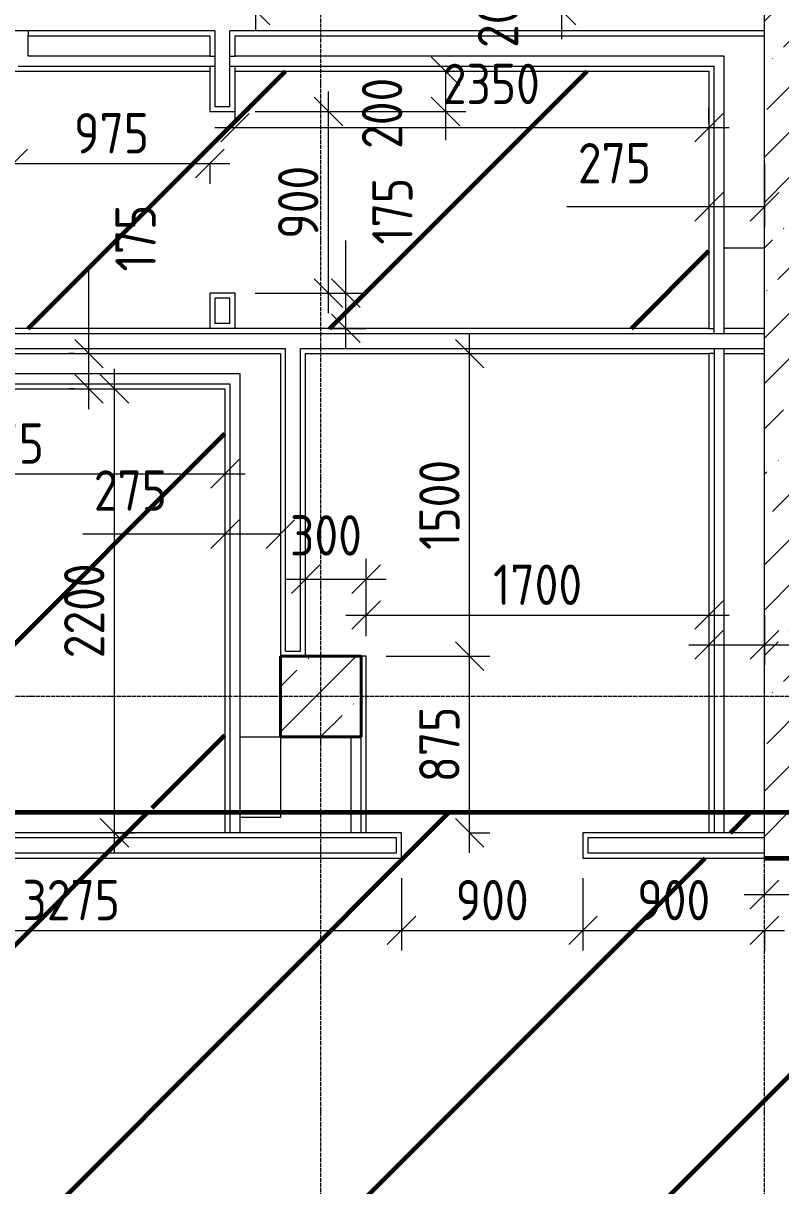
# Model space of a CAD drawing. Header units: millimetres. Extents: x -56773 to 323062, y -262288 to 76460.
# Drawn here: x 38334 to 42090, y -197648 to -191886 of the extents above; entities that cross this region are included whole.
import ezdxf

# ---------------------------------------------------------------- set-up
doc = ezdxf.new("R2010")
doc.units = ezdxf.units.MM
doc.linetypes.add('ADSK_Линия сетки', pattern=[25, 20, -2.5, 0, -2.5])
for name, color, linetype, lineweight in [('1.1)Стяжка керамзит  2 этаж', 5, 'Continuous', 60), ('3.1 Штукатурка внешн стен', 5, 'Continuous', 60), ('Несущие колонны', 7, 'Continuous', 18), ('Оси', 7, 'Continuous', 9), ('Перекрытие', 7, 'Continuous', 18), ('Размеры', 7, 'Continuous', 9), ('Стены внутренние', 7, 'Continuous', 18), ('Стены наружные', 7, 'Continuous', 18), ('Стены штриховка', 7, 'Continuous', 9)]:
    doc.layers.add(name, color=color, linetype=linetype, lineweight=lineweight)
doc.styles.add('GOST Common_3', font='', dxfattribs={"width": 0.9, "height": 200})
doc.styles.get('GOST Common_3').set_extended_font_data('GOST Common')
doc.dimstyles.new('ADSK_Основной_2_0', dxfattribs={"dimscale": 304.8, "dimtxt": 201.142999, "dimasz": 0.463911, "dimexe": 0.328084, "dimexo": 0.328084, "dimgap": 0.164042, "dimtad": 1, "dimdec": 3, "dimrnd": 0.001, "dimdsep": 46, "dimtxsty": 'GOST Common_3', "dimblk1": 'OBLIQUE', "dimblk2": 'OBLIQUE', "dimsah": 1, "dimcen": 0.09, "dimdle": 0.328084, "dimazin": 2, "dimtfac": 1, "dimtdec": 4, "dimtix": 1, "dimtmove": 0, "dimatfit": 3, "dimfxl": 1, "dimtvp": 1, "dimtolj": 1, "dimtzin": 0, "dimlwd": 20, "dimlwe": 20, "dimarcsym": 2})
doc.dimstyles.new('ADSK_Основной_2_0_1', dxfattribs={"dimscale": 304.8, "dimtxt": 201.142999, "dimasz": 0.463911, "dimexe": 0.328084, "dimexo": 0.328084, "dimgap": 0.164042, "dimtad": 1, "dimdec": 3, "dimrnd": 0.001, "dimdsep": 46, "dimtxsty": 'GOST Common_3', "dimblk1": 'OBLIQUE', "dimblk2": 'OBLIQUE', "dimsah": 1, "dimcen": 0.09, "dimdle": 0.328084, "dimazin": 2, "dimtfac": 1, "dimtdec": 4, "dimtix": 1, "dimtmove": 1, "dimatfit": 3, "dimfxl": 1, "dimtvp": 1, "dimtolj": 1, "dimtzin": 0, "dimlwd": 20, "dimlwe": 20, "dimarcsym": 2})
doc.dimstyles.new('ADSK_Основной_2_0_2', dxfattribs={"dimscale": 304.8, "dimtxt": 201.142999, "dimasz": 0.463911, "dimexe": 0.328084, "dimexo": 0.328084, "dimgap": 0.164042, "dimtad": 1, "dimdec": 3, "dimrnd": 0.001, "dimdsep": 46, "dimtxsty": 'GOST Common_3', "dimblk1": 'OBLIQUE', "dimblk2": 'OBLIQUE', "dimsah": 1, "dimcen": 0.09, "dimdle": 0.328084, "dimazin": 2, "dimtfac": 1, "dimtdec": 4, "dimtix": 1, "dimtmove": 0, "dimatfit": 3, "dimfxl": 1, "dimtvp": 1, "dimtolj": 1, "dimtzin": 0, "dimlwd": 20, "dimlwe": 20, "dimarcsym": 2})

# ---------------------------------------------------------------- blocks, each defined once
blk = doc.blocks.new('ADSK_КолоннаЖБ_Прямоугольная - 400x400 мм-1807143-Кладочный план 4-го этажа')
at = {"layer": 'Несущие колонны', "lineweight": 40}
for p, q in [((-200, 200), (200, 200)), ((-200, -200), (-200, 200)), ((200, 200), (200, -200)), ((200, -200), (-200, -200))]:
    blk.add_line(p, q, dxfattribs=at)
blk = doc.blocks.new('_Oblique')
at = {"color": 0, "linetype": 'ByBlock', "lineweight": -2}
blk.add_line((-0.5, -0.5), (0.5, 0.5), dxfattribs=at)
blk = doc.blocks.new('*D6023')
at = {"layer": 'Defpoints', "color": 0, "transparency": 16777216}
for p in [(36934.4, -196023.5), (40209.4, -196023.5), (40209.4, -196382.2)]:
    blk.add_point(p, dxfattribs=at)
at = {"layer": 'Размеры', "color": 0, "lineweight": 20, "transparency": 16777216}
for p, q in [((36934.4, -196123.5), (36934.4, -196482.2)), ((40209.4, -196123.5), (40209.4, -196482.2)), ((36834.4, -196382.2), (40309.4, -196382.2))]:
    blk.add_line(p, q, dxfattribs=at)
at = {"layer": 'Размеры', "color": 0, "lineweight": 20, "transparency": 16777216, "xscale": 141.4, "yscale": 141.4, "zscale": 141.4, "rotation": 180}
blk.add_blockref('_Oblique', (36934.4, -196382.2), dxfattribs=at)
at = {"layer": 'Размеры', "color": 0, "lineweight": 20, "transparency": 16777216, "xscale": 141.4, "yscale": 141.4, "zscale": 141.4}
blk.add_blockref('_Oblique', (40209.4, -196382.2), dxfattribs=at)
at = {"layer": 'Размеры', "color": 0, "lineweight": 9, "transparency": 16777216, "insert": (38571.9, -196232.2), "char_height": 200, "width": 605.475, "attachment_point": 5, "style": 'GOST Common_3'}
blk.add_mtext('\\A1;3275', dxfattribs=at)
blk = doc.blocks.new('*D6024')
at = {"layer": 'Defpoints', "color": 0, "transparency": 16777216}
for p in [(40209.4, -196023.5), (41109.4, -196023.5), (41109.4, -196382.2)]:
    blk.add_point(p, dxfattribs=at)
at = {"layer": 'Размеры', "color": 0, "lineweight": 20, "transparency": 16777216}
for p, q in [((40209.4, -196123.5), (40209.4, -196482.2)), ((41109.4, -196123.5), (41109.4, -196482.2)), ((40109.4, -196382.2), (41209.4, -196382.2))]:
    blk.add_line(p, q, dxfattribs=at)
at = {"layer": 'Размеры', "color": 0, "lineweight": 20, "transparency": 16777216, "xscale": 141.4, "yscale": 141.4, "zscale": 141.4, "rotation": 180}
blk.add_blockref('_Oblique', (40209.4, -196382.2), dxfattribs=at)
at = {"layer": 'Размеры', "color": 0, "lineweight": 20, "transparency": 16777216, "xscale": 141.4, "yscale": 141.4, "zscale": 141.4}
blk.add_blockref('_Oblique', (41109.4, -196382.2), dxfattribs=at)
at = {"layer": 'Размеры', "color": 0, "lineweight": 9, "transparency": 16777216, "insert": (40659.4, -196232.2), "char_height": 200, "width": 454.106, "attachment_point": 5, "style": 'GOST Common_3'}
blk.add_mtext('\\A1;900', dxfattribs=at)
blk = doc.blocks.new('*D6025')
at = {"layer": 'Defpoints', "color": 0, "transparency": 16777216}
for p in [(41109.4, -196023.5), (42009.4, -196282.3), (42009.4, -196382.2)]:
    blk.add_point(p, dxfattribs=at)
at = {"layer": 'Размеры', "color": 0, "lineweight": 20, "transparency": 16777216}
for p, q in [((41109.4, -196123.5), (41109.4, -196482.2)), ((41009.4, -196382.2), (42109.4, -196382.2)), ((42009.4, -196382.3), (42009.4, -196482.2))]:
    blk.add_line(p, q, dxfattribs=at)
at = {"layer": 'Размеры', "color": 0, "lineweight": 20, "transparency": 16777216, "xscale": 141.4, "yscale": 141.4, "zscale": 141.4, "rotation": 180}
blk.add_blockref('_Oblique', (41109.4, -196382.2), dxfattribs=at)
at = {"layer": 'Размеры', "color": 0, "lineweight": 20, "transparency": 16777216, "xscale": 141.4, "yscale": 141.4, "zscale": 141.4}
blk.add_blockref('_Oblique', (42009.4, -196382.2), dxfattribs=at)
at = {"layer": 'Размеры', "color": 0, "lineweight": 9, "transparency": 16777216, "insert": (41559.4, -196232.2), "char_height": 200, "width": 454.106, "attachment_point": 5, "style": 'GOST Common_3'}
blk.add_mtext('\\A1;900', dxfattribs=at)
blk = doc.blocks.new('*D6026')
at = {"layer": 'Defpoints', "color": 0, "transparency": 16777216}
for p in [(43134.4, -196023.5), (43134.4, -196204.2), (42009.4, -196282.3)]:
    blk.add_point(p, dxfattribs=at)
at = {"layer": 'Размеры', "color": 0, "lineweight": 20, "transparency": 16777216}
for p, q in [((42009.4, -196182.3), (42009.4, -196104.2)), ((43134.4, -196123.5), (43134.4, -196304.2)), ((41909.4, -196204.2), (43234.4, -196204.2))]:
    blk.add_line(p, q, dxfattribs=at)
at = {"layer": 'Размеры', "color": 0, "lineweight": 20, "transparency": 16777216, "xscale": 141.4, "yscale": 141.4, "zscale": 141.4, "rotation": 180}
blk.add_blockref('_Oblique', (42009.4, -196204.2), dxfattribs=at)
at = {"layer": 'Размеры', "color": 0, "lineweight": 20, "transparency": 16777216, "xscale": 141.4, "yscale": 141.4, "zscale": 141.4}
blk.add_blockref('_Oblique', (43134.4, -196204.2), dxfattribs=at)
at = {"layer": 'Размеры', "color": 0, "lineweight": 9, "transparency": 16777216, "insert": (42435.7, -195887.5), "char_height": 200, "width": 515.472, "attachment_point": 1, "line_spacing_factor": 1.022761, "style": 'GOST Common_3'}
blk.add_mtext('\\A1;1125', dxfattribs=at)
blk = doc.blocks.new('*D6086')
at = {"layer": 'Defpoints', "color": 0, "transparency": 16777216}
for p in [(40059.4, -191623.5), (41003.2, -191623.5), (40397.7, -191823.5)]:
    blk.add_point(p, dxfattribs=at)
at = {"layer": 'Размеры', "color": 0, "lineweight": 20, "transparency": 16777216}
for p, q in [((40159.4, -191623.5), (41103.2, -191623.5)), ((41003.2, -191623.5), (41003.2, -191923.5)), ((40497.7, -191823.5), (41103.2, -191823.5)), ((41003.2, -191823.5), (41003.2, -191964.9))]:
    blk.add_line(p, q, dxfattribs=at)
at = {"layer": 'Размеры', "color": 0, "lineweight": 20, "transparency": 16777216, "xscale": 141.4, "yscale": 141.4, "zscale": 141.4}
for p, rotation in [((41003.2, -191623.5), 90), ((41003.2, -191823.5), 270)]:
    blk.add_blockref('_Oblique', p, dxfattribs=dict(at, rotation=rotation))
at = {"layer": 'Размеры', "color": 0, "lineweight": 9, "transparency": 16777216, "insert": (40588.4, -192008.6), "char_height": 200, "width": 454.106, "attachment_point": 1, "rotation": 90, "line_spacing_factor": 1.022761, "style": 'GOST Common_3'}
blk.add_mtext('\\A1;200', dxfattribs=at)
blk = doc.blocks.new('*D6089')
at = {"layer": 'Defpoints', "color": 0, "transparency": 16777216}
for p in [(39486.8, -189423.5), (39609.4, -189423.5), (39386.8, -191823.5)]:
    blk.add_point(p, dxfattribs=at)
at = {"layer": 'Размеры', "color": 0, "lineweight": 20, "transparency": 16777216}
for p, q in [((39486.8, -191923.5), (39486.8, -189323.5)), ((39509.4, -189423.5), (39386.8, -189423.5)), ((39486.8, -191823.5), (39586.8, -191823.5))]:
    blk.add_line(p, q, dxfattribs=at)
at = {"layer": 'Размеры', "color": 0, "lineweight": 20, "transparency": 16777216, "xscale": 141.4, "yscale": 141.4, "zscale": 141.4}
for p, rotation in [((39486.8, -189423.5), 90), ((39486.8, -191823.5), 270)]:
    blk.add_blockref('_Oblique', p, dxfattribs=dict(at, rotation=rotation))
at = {"layer": 'Размеры', "color": 0, "lineweight": 9, "transparency": 16777216, "insert": (39336.8, -190623.5), "char_height": 200, "width": 625.93, "attachment_point": 5, "rotation": 90, "style": 'GOST Common_3'}
blk.add_mtext('\\A1;2400', dxfattribs=at)
blk = doc.blocks.new('*D6091')
at = {"layer": 'Defpoints', "color": 0, "transparency": 16777216}
for p in [(41734.4, -192403.4), (39384.4, -192481.4), (41734.4, -192481.4)]:
    blk.add_point(p, dxfattribs=at)
at = {"layer": 'Размеры', "color": 0, "lineweight": 20, "transparency": 16777216}
for p, q in [((39384.4, -192381.4), (39384.4, -192303.4)), ((41734.4, -192381.4), (41734.4, -192303.4)), ((39284.4, -192403.4), (41834.4, -192403.4))]:
    blk.add_line(p, q, dxfattribs=at)
at = {"layer": 'Размеры', "color": 0, "lineweight": 20, "transparency": 16777216, "xscale": 141.4, "yscale": 141.4, "zscale": 141.4, "rotation": 180}
blk.add_blockref('_Oblique', (39384.4, -192403.4), dxfattribs=at)
at = {"layer": 'Размеры', "color": 0, "lineweight": 20, "transparency": 16777216, "xscale": 141.4, "yscale": 141.4, "zscale": 141.4}
blk.add_blockref('_Oblique', (41734.4, -192403.4), dxfattribs=at)
at = {"layer": 'Размеры', "color": 0, "lineweight": 9, "transparency": 16777216, "insert": (40414.9, -192086.7), "char_height": 200, "width": 605.475, "attachment_point": 1, "line_spacing_factor": 1.022761, "style": 'GOST Common_3'}
blk.add_mtext('\\A1;2350', dxfattribs=at)
blk = doc.blocks.new('*D6092')
at = {"layer": 'Defpoints', "color": 0, "transparency": 16777216}
for p in [(41734.4, -192481.4), (42009.4, -192481.4), (42009.4, -192796.3)]:
    blk.add_point(p, dxfattribs=at)
at = {"layer": 'Размеры', "color": 0, "lineweight": 20, "transparency": 16777216}
for p, q in [((41734.4, -192581.4), (41734.4, -192896.3)), ((42009.4, -192581.4), (42009.4, -192896.3)), ((41734.4, -192796.3), (41030.1, -192796.3)), ((42009.4, -192796.3), (41634.4, -192796.3))]:
    blk.add_line(p, q, dxfattribs=at)
at = {"layer": 'Размеры', "color": 0, "lineweight": 20, "transparency": 16777216, "xscale": 141.4, "yscale": 141.4, "zscale": 141.4, "rotation": 180}
blk.add_blockref('_Oblique', (41734.4, -192796.3), dxfattribs=at)
at = {"layer": 'Размеры', "color": 0, "lineweight": 20, "transparency": 16777216, "xscale": 141.4, "yscale": 141.4, "zscale": 141.4}
blk.add_blockref('_Oblique', (42009.4, -192796.3), dxfattribs=at)
at = {"layer": 'Размеры', "color": 0, "lineweight": 9, "transparency": 16777216, "insert": (41084.5, -192479.7), "char_height": 200, "width": 454.106, "attachment_point": 1, "line_spacing_factor": 1.022761, "style": 'GOST Common_3'}
blk.add_mtext('\\A1;275', dxfattribs=at)
blk = doc.blocks.new('*D6226')
at = {"layer": 'Defpoints', "color": 0, "transparency": 16777216}
for p in [(39384.4, -193223.5), (39933.5, -193223.5), (39747.7, -193398.5)]:
    blk.add_point(p, dxfattribs=at)
at = {"layer": 'Размеры', "color": 0, "lineweight": 20, "transparency": 16777216}
for p, q in [((39933.5, -193223.5), (39933.5, -192962.3)), ((39484.4, -193223.5), (40033.5, -193223.5)), ((39933.5, -193498.5), (39933.5, -193223.5)), ((39847.7, -193398.5), (40033.5, -193398.5))]:
    blk.add_line(p, q, dxfattribs=at)
at = {"layer": 'Размеры', "color": 0, "lineweight": 20, "transparency": 16777216, "xscale": 141.4, "yscale": 141.4, "zscale": 141.4}
for p, rotation in [((39933.5, -193223.5), 90), ((39933.5, -193398.5), 270)]:
    blk.add_blockref('_Oblique', p, dxfattribs=dict(at, rotation=rotation))
at = {"layer": 'Размеры', "color": 0, "lineweight": 9, "transparency": 16777216, "insert": (40064.4, -192983.5), "char_height": 200, "width": 409.104, "attachment_point": 1, "rotation": 90, "line_spacing_factor": 1.022761, "style": 'GOST Common_3'}
blk.add_mtext('\\A1;175', dxfattribs=at)
blk = doc.blocks.new('*D6227')
at = {"layer": 'Defpoints', "color": 0, "transparency": 16777216}
for p in [(39384.4, -192323.5), (39847.7, -192323.5), (39384.4, -193223.5)]:
    blk.add_point(p, dxfattribs=at)
at = {"layer": 'Размеры', "color": 0, "lineweight": 20, "transparency": 16777216}
for p, q in [((39847.7, -193323.5), (39847.7, -192223.5)), ((39484.4, -192323.5), (39947.7, -192323.5)), ((39484.4, -193223.5), (39947.7, -193223.5))]:
    blk.add_line(p, q, dxfattribs=at)
at = {"layer": 'Размеры', "color": 0, "lineweight": 20, "transparency": 16777216, "xscale": 141.4, "yscale": 141.4, "zscale": 141.4}
for p, rotation in [((39847.7, -192323.5), 90), ((39847.7, -193223.5), 270)]:
    blk.add_blockref('_Oblique', p, dxfattribs=dict(at, rotation=rotation))
at = {"layer": 'Размеры', "color": 0, "lineweight": 9, "transparency": 16777216, "insert": (39697.7, -192773.5), "char_height": 200, "width": 454.106, "attachment_point": 5, "rotation": 90, "style": 'GOST Common_3'}
blk.add_mtext('\\A1;900', dxfattribs=at)
blk = doc.blocks.new('*D6228')
at = {"layer": 'Defpoints', "color": 0, "transparency": 16777216}
for p in [(39747.7, -192123.5), (40428.4, -192123.5), (39384.4, -192323.5)]:
    blk.add_point(p, dxfattribs=at)
at = {"layer": 'Размеры', "color": 0, "lineweight": 20, "transparency": 16777216}
for p, q in [((39847.7, -192123.5), (40528.4, -192123.5)), ((40428.4, -192123.5), (40428.4, -192423.5)), ((39484.4, -192323.5), (40528.4, -192323.5)), ((40428.4, -192323.5), (40428.4, -192464.9))]:
    blk.add_line(p, q, dxfattribs=at)
at = {"layer": 'Размеры', "color": 0, "lineweight": 20, "transparency": 16777216, "xscale": 141.4, "yscale": 141.4, "zscale": 141.4}
for p, rotation in [((40428.4, -192123.5), 90), ((40428.4, -192323.5), 270)]:
    blk.add_blockref('_Oblique', p, dxfattribs=dict(at, rotation=rotation))
at = {"layer": 'Размеры', "color": 0, "lineweight": 9, "transparency": 16777216, "insert": (40013.6, -192508.6), "char_height": 200, "width": 454.106, "attachment_point": 1, "rotation": 90, "line_spacing_factor": 1.022761, "style": 'GOST Common_3'}
blk.add_mtext('\\A1;200', dxfattribs=at)
blk = doc.blocks.new('*D6229')
at = {"layer": 'Defpoints', "color": 0, "transparency": 16777216}
for p in [(38284.4, -192123.5), (37059.4, -192481.4), (38284.4, -192581.4)]:
    blk.add_point(p, dxfattribs=at)
at = {"layer": 'Размеры', "color": 0, "lineweight": 20, "transparency": 16777216}
for p, q in [((38284.4, -192223.5), (38284.4, -192681.4)), ((36959.4, -192581.4), (38384.4, -192581.4)), ((37059.4, -192581.4), (37059.4, -192681.4))]:
    blk.add_line(p, q, dxfattribs=at)
at = {"layer": 'Размеры', "color": 0, "lineweight": 20, "transparency": 16777216, "xscale": 141.4, "yscale": 141.4, "zscale": 141.4, "rotation": 180}
blk.add_blockref('_Oblique', (37059.4, -192581.4), dxfattribs=at)
at = {"layer": 'Размеры', "color": 0, "lineweight": 20, "transparency": 16777216, "xscale": 141.4, "yscale": 141.4, "zscale": 141.4}
blk.add_blockref('_Oblique', (38284.4, -192581.4), dxfattribs=at)
at = {"layer": 'Размеры', "color": 0, "lineweight": 9, "transparency": 16777216, "insert": (37671.9, -192431.4), "char_height": 200, "width": 560.473, "attachment_point": 5, "style": 'GOST Common_3'}
blk.add_mtext('\\A1;1225', dxfattribs=at)
blk = doc.blocks.new('*D6230')
at = {"layer": 'Defpoints', "color": 0, "transparency": 16777216}
for p in [(38284.4, -192123.5), (39259.4, -192481.4), (39259.4, -192581.4)]:
    blk.add_point(p, dxfattribs=at)
at = {"layer": 'Размеры', "color": 0, "lineweight": 20, "transparency": 16777216}
for p, q in [((38284.4, -192223.5), (38284.4, -192681.4)), ((38184.4, -192581.4), (39359.4, -192581.4)), ((39259.4, -192581.4), (39259.4, -192681.4))]:
    blk.add_line(p, q, dxfattribs=at)
at = {"layer": 'Размеры', "color": 0, "lineweight": 20, "transparency": 16777216, "xscale": 141.4, "yscale": 141.4, "zscale": 141.4, "rotation": 180}
blk.add_blockref('_Oblique', (38284.4, -192581.4), dxfattribs=at)
at = {"layer": 'Размеры', "color": 0, "lineweight": 20, "transparency": 16777216, "xscale": 141.4, "yscale": 141.4, "zscale": 141.4}
blk.add_blockref('_Oblique', (39259.4, -192581.4), dxfattribs=at)
at = {"layer": 'Размеры', "color": 0, "lineweight": 9, "transparency": 16777216, "insert": (38771.9, -192431.4), "char_height": 200, "width": 454.106, "attachment_point": 5, "style": 'GOST Common_3'}
blk.add_mtext('\\A1;975', dxfattribs=at)
blk = doc.blocks.new('*D6231')
at = {"layer": 'Defpoints', "color": 0, "transparency": 16777216}
for p in [(37059.4, -194019.3), (39334.4, -194019.3), (39334.4, -194119.2)]:
    blk.add_point(p, dxfattribs=at)
at = {"layer": 'Размеры', "color": 0, "lineweight": 20, "transparency": 16777216}
for p, q in [((36959.4, -194119.2), (39434.4, -194119.2)), ((37059.4, -194119.3), (37059.4, -194219.2)), ((39334.4, -194119.3), (39334.4, -194219.2))]:
    blk.add_line(p, q, dxfattribs=at)
at = {"layer": 'Размеры', "color": 0, "lineweight": 20, "transparency": 16777216, "xscale": 141.4, "yscale": 141.4, "zscale": 141.4, "rotation": 180}
blk.add_blockref('_Oblique', (37059.4, -194119.2), dxfattribs=at)
at = {"layer": 'Размеры', "color": 0, "lineweight": 20, "transparency": 16777216, "xscale": 141.4, "yscale": 141.4, "zscale": 141.4}
blk.add_blockref('_Oblique', (39334.4, -194119.2), dxfattribs=at)
at = {"layer": 'Размеры', "color": 0, "lineweight": 9, "transparency": 16777216, "insert": (38196.9, -193969.2), "char_height": 200, "width": 605.475, "attachment_point": 5, "style": 'GOST Common_3'}
blk.add_mtext('\\A1;2275', dxfattribs=at)
blk = doc.blocks.new('*D6232')
at = {"layer": 'Defpoints', "color": 0, "transparency": 16777216}
for p in [(39334.4, -194019.3), (39609.4, -194019.3), (39609.4, -194418.6)]:
    blk.add_point(p, dxfattribs=at)
at = {"layer": 'Размеры', "color": 0, "lineweight": 20, "transparency": 16777216}
for p, q in [((39334.4, -194119.3), (39334.4, -194518.6)), ((39609.4, -194119.3), (39609.4, -194518.6)), ((39334.4, -194418.6), (38630.1, -194418.6)), ((39609.4, -194418.6), (39234.4, -194418.6))]:
    blk.add_line(p, q, dxfattribs=at)
at = {"layer": 'Размеры', "color": 0, "lineweight": 20, "transparency": 16777216, "xscale": 141.4, "yscale": 141.4, "zscale": 141.4, "rotation": 180}
blk.add_blockref('_Oblique', (39334.4, -194418.6), dxfattribs=at)
at = {"layer": 'Размеры', "color": 0, "lineweight": 20, "transparency": 16777216, "xscale": 141.4, "yscale": 141.4, "zscale": 141.4}
blk.add_blockref('_Oblique', (39609.4, -194418.6), dxfattribs=at)
at = {"layer": 'Размеры', "color": 0, "lineweight": 9, "transparency": 16777216, "insert": (38684.5, -194101.9), "char_height": 200, "width": 454.106, "attachment_point": 1, "line_spacing_factor": 1.022761, "style": 'GOST Common_3'}
blk.add_mtext('\\A1;275', dxfattribs=at)
blk = doc.blocks.new('*D6233')
at = {"layer": 'Defpoints', "color": 0, "transparency": 16777216}
for p in [(38686.8, -193698.5), (38786.8, -193698.5), (38686.8, -195898.5)]:
    blk.add_point(p, dxfattribs=at)
at = {"layer": 'Размеры', "color": 0, "lineweight": 20, "transparency": 16777216}
for p, q in [((38786.8, -195998.5), (38786.8, -193598.5)), ((38786.8, -193698.5), (38886.8, -193698.5)), ((38786.8, -195898.5), (38886.8, -195898.5))]:
    blk.add_line(p, q, dxfattribs=at)
at = {"layer": 'Размеры', "color": 0, "lineweight": 20, "transparency": 16777216, "xscale": 141.4, "yscale": 141.4, "zscale": 141.4}
for p, rotation in [((38786.8, -193698.5), 90), ((38786.8, -195898.5), 270)]:
    blk.add_blockref('_Oblique', p, dxfattribs=dict(at, rotation=rotation))
at = {"layer": 'Размеры', "color": 0, "lineweight": 9, "transparency": 16777216, "insert": (38636.8, -194798.5), "char_height": 200, "width": 605.475, "attachment_point": 5, "rotation": 90, "style": 'GOST Common_3'}
blk.add_mtext('\\A1;2200', dxfattribs=at)
blk = doc.blocks.new('*D6234')
at = {"layer": 'Defpoints', "color": 0, "transparency": 16777216}
for p in [(38660.3, -193523.5), (38686.8, -193523.5), (38686.8, -193698.5)]:
    blk.add_point(p, dxfattribs=at)
at = {"layer": 'Размеры', "color": 0, "lineweight": 20, "transparency": 16777216}
for p, q in [((38660.3, -193523.5), (38660.3, -193095.5)), ((38586.8, -193523.5), (38560.3, -193523.5)), ((38660.3, -193798.5), (38660.3, -193523.5)), ((38586.8, -193698.5), (38560.3, -193698.5))]:
    blk.add_line(p, q, dxfattribs=at)
at = {"layer": 'Размеры', "color": 0, "lineweight": 20, "transparency": 16777216, "xscale": 141.4, "yscale": 141.4, "zscale": 141.4}
for p, rotation in [((38660.3, -193523.5), 90), ((38660.3, -193698.5), 270)]:
    blk.add_blockref('_Oblique', p, dxfattribs=dict(at, rotation=rotation))
at = {"layer": 'Размеры', "color": 0, "lineweight": 9, "transparency": 16777216, "insert": (38791.3, -193116.7), "char_height": 200, "width": 409.104, "attachment_point": 1, "rotation": 90, "line_spacing_factor": 1.022761, "style": 'GOST Common_3'}
blk.add_mtext('\\A1;175', dxfattribs=at)
blk = doc.blocks.new('*D6235')
at = {"layer": 'Defpoints', "color": 0, "transparency": 16777216}
for p in [(40034.4, -195023.5), (40547.7, -195023.5), (40447.7, -195898.5)]:
    blk.add_point(p, dxfattribs=at)
at = {"layer": 'Размеры', "color": 0, "lineweight": 20, "transparency": 16777216}
for p, q in [((40547.7, -195998.5), (40547.7, -194923.5)), ((40134.4, -195023.5), (40647.7, -195023.5)), ((40547.7, -195898.5), (40647.7, -195898.5))]:
    blk.add_line(p, q, dxfattribs=at)
at = {"layer": 'Размеры', "color": 0, "lineweight": 20, "transparency": 16777216, "xscale": 141.4, "yscale": 141.4, "zscale": 141.4}
for p, rotation in [((40547.7, -195023.5), 90), ((40547.7, -195898.5), 270)]:
    blk.add_blockref('_Oblique', p, dxfattribs=dict(at, rotation=rotation))
at = {"layer": 'Размеры', "color": 0, "lineweight": 9, "transparency": 16777216, "insert": (40397.7, -195461), "char_height": 200, "width": 454.106, "attachment_point": 5, "rotation": 90, "style": 'GOST Common_3'}
blk.add_mtext('\\A1;875', dxfattribs=at)
blk = doc.blocks.new('*D6236')
at = {"layer": 'Defpoints', "color": 0, "transparency": 16777216}
for p in [(40447.7, -193523.5), (40547.7, -193523.5), (40034.4, -195023.5)]:
    blk.add_point(p, dxfattribs=at)
at = {"layer": 'Размеры', "color": 0, "lineweight": 20, "transparency": 16777216}
for p, q in [((40547.7, -195123.5), (40547.7, -193423.5)), ((40547.7, -193523.5), (40647.7, -193523.5)), ((40134.4, -195023.5), (40647.7, -195023.5))]:
    blk.add_line(p, q, dxfattribs=at)
at = {"layer": 'Размеры', "color": 0, "lineweight": 20, "transparency": 16777216, "xscale": 141.4, "yscale": 141.4, "zscale": 141.4}
for p, rotation in [((40547.7, -193523.5), 90), ((40547.7, -195023.5), 270)]:
    blk.add_blockref('_Oblique', p, dxfattribs=dict(at, rotation=rotation))
at = {"layer": 'Размеры', "color": 0, "lineweight": 9, "transparency": 16777216, "insert": (40397.7, -194273.5), "char_height": 200, "width": 560.473, "attachment_point": 5, "rotation": 90, "style": 'GOST Common_3'}
blk.add_mtext('\\A1;1500', dxfattribs=at)
blk = doc.blocks.new('*D6237')
at = {"layer": 'Defpoints', "color": 0, "transparency": 16777216}
for p in [(40034.4, -194641.2), (39734.4, -194719.3), (40034.4, -195023.5)]:
    blk.add_point(p, dxfattribs=at)
at = {"layer": 'Размеры', "color": 0, "lineweight": 20, "transparency": 16777216}
for p, q in [((39734.4, -194619.3), (39734.4, -194541.2)), ((40034.4, -194923.5), (40034.4, -194541.2)), ((39634.4, -194641.2), (40134.4, -194641.2))]:
    blk.add_line(p, q, dxfattribs=at)
at = {"layer": 'Размеры', "color": 0, "lineweight": 20, "transparency": 16777216, "xscale": 141.4, "yscale": 141.4, "zscale": 141.4, "rotation": 180}
blk.add_blockref('_Oblique', (39734.4, -194641.2), dxfattribs=at)
at = {"layer": 'Размеры', "color": 0, "lineweight": 20, "transparency": 16777216, "xscale": 141.4, "yscale": 141.4, "zscale": 141.4}
blk.add_blockref('_Oblique', (40034.4, -194641.2), dxfattribs=at)
at = {"layer": 'Размеры', "color": 0, "lineweight": 9, "transparency": 16777216, "insert": (39657.3, -194324.5), "char_height": 200, "width": 454.106, "attachment_point": 1, "line_spacing_factor": 1.022761, "style": 'GOST Common_3'}
blk.add_mtext('\\A1;300', dxfattribs=at)
blk = doc.blocks.new('*D6238')
at = {"layer": 'Defpoints', "color": 0, "transparency": 16777216}
for p in [(41734.4, -194719.3), (41734.4, -194819.2), (40034.4, -195023.5)]:
    blk.add_point(p, dxfattribs=at)
at = {"layer": 'Размеры', "color": 0, "lineweight": 20, "transparency": 16777216}
for p, q in [((40034.4, -194923.5), (40034.4, -194719.2)), ((39934.4, -194819.2), (41834.4, -194819.2)), ((41734.4, -194819.3), (41734.4, -194919.2))]:
    blk.add_line(p, q, dxfattribs=at)
at = {"layer": 'Размеры', "color": 0, "lineweight": 20, "transparency": 16777216, "xscale": 141.4, "yscale": 141.4, "zscale": 141.4, "rotation": 180}
blk.add_blockref('_Oblique', (40034.4, -194819.2), dxfattribs=at)
at = {"layer": 'Размеры', "color": 0, "lineweight": 20, "transparency": 16777216, "xscale": 141.4, "yscale": 141.4, "zscale": 141.4}
blk.add_blockref('_Oblique', (41734.4, -194819.2), dxfattribs=at)
at = {"layer": 'Размеры', "color": 0, "lineweight": 9, "transparency": 16777216, "insert": (40884.4, -194669.2), "char_height": 200, "width": 560.473, "attachment_point": 5, "style": 'GOST Common_3'}
blk.add_mtext('\\A1;1700', dxfattribs=at)
blk = doc.blocks.new('*D6239')
at = {"layer": 'Defpoints', "color": 0, "transparency": 16777216}
for p in [(41734.4, -194719.3), (42009.4, -194719.3), (42009.4, -194966.9)]:
    blk.add_point(p, dxfattribs=at)
at = {"layer": 'Размеры', "color": 0, "lineweight": 20, "transparency": 16777216}
for p, q in [((41734.4, -194819.3), (41734.4, -195066.9)), ((42009.4, -194819.3), (42009.4, -195066.9)), ((41634.4, -194966.9), (42009.4, -194966.9)), ((42009.4, -194966.9), (42799.4, -194966.9))]:
    blk.add_line(p, q, dxfattribs=at)
at = {"layer": 'Размеры', "color": 0, "lineweight": 20, "transparency": 16777216, "xscale": 141.4, "yscale": 141.4, "zscale": 141.4, "rotation": 180}
blk.add_blockref('_Oblique', (41734.4, -194966.9), dxfattribs=at)
at = {"layer": 'Размеры', "color": 0, "lineweight": 20, "transparency": 16777216, "xscale": 141.4, "yscale": 141.4, "zscale": 141.4}
blk.add_blockref('_Oblique', (42009.4, -194966.9), dxfattribs=at)
at = {"layer": 'Размеры', "color": 0, "lineweight": 9, "transparency": 16777216, "insert": (42290.9, -194650.3), "char_height": 200, "width": 454.106, "attachment_point": 1, "line_spacing_factor": 1.022761, "style": 'GOST Common_3'}
blk.add_mtext('\\A1;275', dxfattribs=at)

msp = doc.modelspace()

# ---------------------------------------------------------------- hatches: boundary and pattern name
at = {"layer": '1.1)Стяжка керамзит  2 этаж', "transparency": 33554687}
h = msp.add_hatch(dxfattribs=at)
h.set_pattern_fill('ANSI31', color=5, scale=333)
h.paths.add_polyline_path([(39334.3615, -193698.4914), (37059.3615, -193698.4914), (37059.3615, -194573.4914), (36934.3615, -194573.4914), (36934.3615, -193373.4914), (37059.3615, -193373.4914), (37059.3615, -193398.4914), (39259.3615, -193398.4914), (39259.3615, -193223.4914), (39384.3615, -193223.4914), (39384.3615, -193398.4914), (41734.3615, -193398.4914), (41734.3615, -192123.4914), (39384.3615, -192123.4914), (39384.3615, -192323.4914), (39259.3615, -192323.4914), (39259.3615, -192123.4914), (38284.3615, -192123.4914), (38284.3615, -191948.4914), (37059.3615, -191948.4914), (37059.3615, -192473.4914), (36934.3615, -192473.4914), (36934.3615, -190548.4914), (37059.3615, -190548.4914), (37059.3615, -191823.4914), (40009.3615, -191823.4914), (40009.3615, -191623.4914), (40059.3615, -191623.4914), (40059.3615, -191823.4914), (41734.3615, -191823.4914), (41734.3615, -190623.4914), (40059.3615, -190623.4914), (40059.3615, -190883.4914), (40009.3615, -190883.4914), (40009.3615, -190473.4914), (40059.3615, -190473.4914), (40059.3615, -190573.4914), (41734.3615, -190573.4914), (41734.3615, -189273.4914), (40059.3615, -189273.4914), (40059.3615, -189733.4914), (40009.3615, -189733.4914), (40009.3615, -189423.4914), (39609.3615, -189423.4914), (39609.3615, -189273.4914), (39009.3615, -189273.4914), (37359.3615, -189273.4914), (37059.3615, -189273.4914), (37059.3615, -189648.4914), (36934.3615, -189648.4914), (36934.3615, -189273.4914), (36209.3615, -189273.4914), (34534.3615, -189273.4914), (34534.3615, -195798.4914), (36934.3615, -195798.4914), (36934.3615, -195773.4914), (37059.3615, -195773.4914), (39334.3615, -195775.8128)])
h.paths.add_polyline_path([(41734.3615, -193523.4914), (39734.3615, -193523.4914), (39734.3615, -195023.4914), (40009.3615, -195023.4914), (40034.3615, -195023.4914), (40034.3615, -195798.4914), (41734.3615, -195798.4914)], flags=0)
h = msp.add_hatch(dxfattribs=at)
h.set_pattern_fill('ANSI31', color=5, scale=333)
h.paths.add_polyline_path([(61559.3615, -195798.4914), (-9515.6385, -195798.4914), (-9515.6385, -199048.4914), (61559.3615, -199048.4914)])
h.paths.add_polyline_path([(26559.3615, -198473.4914), (26634.3615, -198473.4914), (26634.3615, -199023.4914), (26559.3615, -199023.4914)], flags=16)
h.paths.add_polyline_path([(26559.3615, -196373.4914), (26559.3615, -195823.4914), (26634.3615, -195823.4914), (26634.3615, -196373.4914)], flags=16)
h.paths.add_polyline_path([(41109.3615, -196023.4914), (41109.3615, -195898.4914), (42009.3615, -195898.4914), (42009.3615, -196023.4914)], flags=16)
h.paths.add_polyline_path([(45809.3615, -196023.4914), (45809.3615, -195898.4914), (46809.3615, -195898.4914), (46809.3615, -196023.4914)], flags=16)
h.paths.add_polyline_path([(48659.3615, -195923.4914), (48659.3615, -195898.4914), (49409.3615, -195898.4914), (49409.3615, -195923.4914)], flags=16)
h.paths.add_polyline_path([(41734.3615, -193523.4914), (39734.3615, -193523.4914), (39734.3615, -195023.4914), (40009.3615, -195023.4914), (40034.3615, -195023.4914), (40034.3615, -195798.4914), (41734.3615, -195798.4914)], flags=0)
at = {"layer": 'Несущие колонны', "lineweight": 9}
h = msp.add_hatch(dxfattribs=at)
h.set_pattern_fill('FP_1', color=256, style=0, pattern_type=2)
h.set_pattern_definition([(45, (9.36, -198628.46), (-224.5064, 224.5064), []), (45, (233.87, -198628.46), (-224.5064, 224.5064), [396.875, -79.375, 3.353, -76.022])])
h.paths.add_polyline_path([(39959.3615, -195423.4914), (40009.3615, -195423.4914), (40009.3615, -195023.4914), (39609.3615, -195023.4914), (39609.3615, -195423.4914)])
at = {"layer": 'Стены наружные', "lineweight": 9}
h = msp.add_hatch(dxfattribs=at)
h.set_pattern_fill('FP_2', color=256, style=0, pattern_type=2)
h.set_pattern_definition([(45, (9.36, -198628.46), (84.18955, 308.69595), [396.875, -79.375, 3.353, -76.022])])
h.paths.add_polyline_path([(42009.3615, -196023.4914), (42209.3615, -196023.4914), (42209.3615, -187423.4914), (42009.3615, -187423.4914), (42009.3615, -195998.4914)])

# ---------------------------------------------------------------- linework, layer by layer
at = {"layer": '1.1)Стяжка керамзит  2 этаж'}
msp.add_lwpolyline([(61559.3615, -195798.4914), (-9515.6385, -195798.4914), (-9515.6385, -199048.4914), (61559.3615, -199048.4914)], close=True, dxfattribs=at)
at = {"layer": '3.1 Штукатурка внешн стен'}
msp.add_lwpolyline([(42009.3615, -196023.4914), (45809.3615, -196023.4914), (45809.3615, -192123.4914), (49709.3615, -192123.4914)], dxfattribs=at)
at = {"layer": 'Несущие колонны', "lineweight": 9}
for p, q in [((40009.3615, -195023.4914), (39609.3615, -195023.4914)), ((39609.3615, -195023.4914), (39609.3615, -195423.4914)), ((40009.3615, -195423.4914), (40009.3615, -195023.4914)), ((39609.3615, -195423.4914), (39959.3615, -195423.4914)), ((39959.3615, -195423.4914), (40009.3615, -195423.4914))]:
    msp.add_line(p, q, dxfattribs=at)
at = {"layer": 'Оси', "linetype": 'ADSK_Линия сетки', "lineweight": 5}
for p, q in [((39809.3615, -209602.3427), (39809.3615, -188601.0153)), ((42009.3615, -209602.3427), (42009.3615, -188601.0153)), ((62563.3938, -195223.4914), (-25230.7352, -195223.4914))]:
    msp.add_line(p, q, dxfattribs=at)
at = {"layer": 'Перекрытие'}
for p, q in [((41809.3615, -192998.4914), (42009.3615, -192998.4914)), ((39409.3615, -195423.4914), (39609.3615, -195423.4914)), ((39609.3615, -195423.4914), (39609.3615, -195823.4914)), ((39609.3615, -195823.4914), (39409.3615, -195823.4914))]:
    msp.add_line(p, q, dxfattribs=at)
at = {"layer": 'Стены внутренние', "lineweight": 5}
for p, q in [((38359.3615, -191948.4914), (39259.3615, -191948.4914)), ((38359.3615, -192048.4914), (38359.3615, -191948.4914)), ((39259.3615, -191948.4914), (39259.3615, -192048.4914)), ((39384.3615, -191948.4914), (42009.3615, -191948.4914)), ((39384.3615, -192048.4914), (39384.3615, -191948.4914)), ((39259.3615, -192048.4914), (38359.3615, -192048.4914)), ((41809.3615, -192048.4914), (39384.3615, -192048.4914)), ((41809.3615, -193398.4914), (41809.3615, -192048.4914)), ((38284.3615, -192123.4914), (39259.3615, -192123.4914)), ((39259.3615, -192123.4914), (39259.3615, -192323.4914)), ((39384.3615, -192323.4914), (39384.3615, -192123.4914)), ((39384.3615, -192123.4914), (41734.3615, -192123.4914)), ((41734.3615, -192123.4914), (41734.3615, -193398.4914)), ((39259.3615, -192323.4914), (39384.3615, -192323.4914)), ((39384.3615, -193223.4914), (39259.3615, -193223.4914)), ((39259.3615, -193223.4914), (39259.3615, -193398.4914)), ((39384.3615, -193398.4914), (39384.3615, -193223.4914)), ((41734.3615, -193398.4914), (37059.3615, -193398.4914)), ((42009.3615, -193398.4914), (41809.3615, -193398.4914)), ((37059.3615, -193523.4914), (39609.3615, -193523.4914)), ((39609.3615, -193523.4914), (39609.3615, -195023.4914)), ((39734.3615, -193523.4914), (41734.3615, -193523.4914)), ((39734.3615, -195023.4914), (39734.3615, -193523.4914)), ((41734.3615, -193523.4914), (41734.3615, -195898.4914)), ((41809.3615, -193523.4914), (42009.3615, -193523.4914)), ((41809.3615, -195898.4914), (41809.3615, -193523.4914)), ((39409.3615, -193623.4914), (37059.3615, -193623.4914)), ((39409.3615, -195898.4914), (39409.3615, -193623.4914)), ((37059.3615, -193698.4914), (39334.3615, -193698.4914)), ((39334.3615, -193698.4914), (39334.3615, -195898.4914)), ((39609.3615, -195023.4914), (39734.3615, -195023.4914)), ((40034.3615, -195023.4914), (40009.3615, -195023.4914)), ((40009.3615, -195023.4914), (40009.3615, -195423.4914)), ((40034.3615, -195898.4914), (40034.3615, -195023.4914)), ((39959.3615, -195423.4914), (39959.3615, -195898.4914)), ((40009.3615, -195423.4914), (39959.3615, -195423.4914)), ((40209.3615, -195898.4914), (37059.3615, -195898.4914)), ((40209.3615, -196023.4914), (40209.3615, -195898.4914)), ((42009.3615, -195898.4914), (41109.3615, -195898.4914)), ((41109.3615, -195898.4914), (41109.3615, -196023.4914)), ((36934.3615, -196023.4914), (40209.3615, -196023.4914)), ((41109.3615, -196023.4914), (42009.3615, -196023.4914))]:
    msp.add_line(p, q, dxfattribs=at)
at = {"layer": 'Стены наружные', "lineweight": 9}
for p, q in [((42009.3615, -193398.4914), (42009.3615, -191948.4914)), ((42009.3615, -195898.4914), (42009.3615, -193523.4914)), ((42009.3615, -196023.4914), (43134.3615, -196023.4914))]:
    msp.add_line(p, q, dxfattribs=at)
at = {"layer": 'Стены штриховка', "lineweight": 9}
for p, q in [((42009.3615, -191948.4914), (42009.3615, -191823.4914)), ((39284.3615, -191923.4914), (37034.3615, -191923.4914)), ((38359.3615, -191923.4914), (38359.3615, -191948.4914)), ((39284.3615, -191923.4914), (39284.3615, -192298.4914)), ((42009.3615, -191923.4914), (39359.3615, -191923.4914)), ((39359.3615, -192298.4914), (39359.3615, -191923.4914)), ((38309.3615, -192098.4914), (39284.3615, -192098.4914)), ((39259.3615, -192048.4914), (39284.3615, -192048.4914)), ((39259.3615, -192098.4914), (39259.3615, -192123.4914)), ((39359.3615, -192048.4914), (39384.3615, -192048.4914)), ((39359.3615, -192098.4914), (41759.3615, -192098.4914)), ((39384.3615, -192123.4914), (39384.3615, -192098.4914)), ((41759.3615, -193423.4914), (41759.3615, -192098.4914)), ((39284.3615, -192298.4914), (39359.3615, -192298.4914)), ((39359.3615, -193248.4914), (39284.3615, -193248.4914)), ((39284.3615, -193248.4914), (39284.3615, -193373.4914)), ((39359.3615, -193373.4914), (39359.3615, -193248.4914)), ((37034.3615, -193423.4914), (42009.3615, -193423.4914)), ((39359.3615, -193373.4914), (39284.3615, -193373.4914)), ((41734.3615, -193398.4914), (41759.3615, -193398.4914)), ((41809.3615, -193423.4914), (41809.3615, -193398.4914)), ((42009.3615, -193523.4914), (42009.3615, -193398.4914)), ((37034.3615, -193498.4914), (39634.3615, -193498.4914)), ((39634.3615, -194998.4914), (39634.3615, -193498.4914)), ((39709.3615, -193498.4914), (42009.3615, -193498.4914)), ((39709.3615, -194998.4914), (39709.3615, -193498.4914)), ((41759.3615, -193523.4914), (41734.3615, -193523.4914)), ((41759.3615, -193498.4914), (41759.3615, -195898.4914)), ((41809.3615, -193523.4914), (41809.3615, -193498.4914)), ((37034.3615, -193673.4914), (39359.3615, -193673.4914)), ((39359.3615, -193673.4914), (39359.3615, -195898.4914)), ((39634.3615, -194998.4914), (39709.3615, -194998.4914)), ((40009.3615, -195898.4914), (40009.3615, -195423.4914)), ((42009.3615, -196023.4914), (42009.3615, -195898.4914)), ((40184.3615, -195923.4914), (37034.3615, -195923.4914)), ((40184.3615, -195998.4914), (40184.3615, -195923.4914)), ((41134.3615, -195923.4914), (41134.3615, -195998.4914)), ((42009.3615, -195923.4914), (41134.3615, -195923.4914)), ((37034.3615, -195998.4914), (40184.3615, -195998.4914)), ((41134.3615, -195998.4914), (42009.3615, -195998.4914))]:
    msp.add_line(p, q, dxfattribs=at)

# ---------------------------------------------------------------- block references
at = {"layer": 'Несущие колонны', "lineweight": 9, "rotation": 89.9999999999999}
msp.add_blockref('ADSK_КолоннаЖБ_Прямоугольная - 400x400 мм-1807143-Кладочный план 4-го этажа', (39809.3615, -195223.4914), dxfattribs=at)

# ---------------------------------------------------------------- dimensions: what is measured, and where the dimension line sits
at = {"layer": 'Размеры', "lineweight": 9}
for base, p1, p2, override, picture, middle in [((39486.8171, -189423.4914), (39386.8322, -191823.4914), (39609.3615, -189423.4914), {"dimpost": '<>', "dimfxl": 2410.294442}, '*D6089', (39336.8171, -190623.4914)), ((39847.7298, -192323.4914), (39384.3615, -193223.4914), (39384.3615, -192323.4914), {"dimpost": '<>', "dimfxl": 900}, '*D6227', (39697.7298, -192773.4914)), ((40547.7298, -193523.4914), (40034.3615, -195023.4914), (40447.7449, -193523.4914), {"dimpost": '<>', "dimfxl": 1555.919622}, '*D6236', (40397.7298, -194273.4914)), ((38786.8171, -193698.4914), (38686.8322, -195898.4914), (38686.8322, -193698.4914), {"dimpost": '<>', "dimfxl": 2200}, '*D6233', (38636.8171, -194798.4914)), ((40547.7298, -195023.4914), (40447.7449, -195898.4914), (40034.3615, -195023.4914), {"dimpost": '<>', "dimfxl": 967.734917}, '*D6235', (40397.7298, -195460.9914))]:
    dim = msp.add_linear_dim(base=base, p1=p1, p2=p2, angle=90, dimstyle='ADSK_Основной_2_0_2', override=override, dxfattribs=at)
    dim.commit()
    dim.dimension.update_dxf_attribs({"geometry": picture, "text_midpoint": middle})
for base, p1, p2, override, picture, middle in [((41003.1888, -191623.4914), (40397.7169, -191823.4914), (40059.3615, -191623.4914), {"dimpost": '<>', "dimfxl": 393.045023}, '*D6086', (40721.7602, -191964.8914)), ((40428.3571, -192123.4914), (39384.3615, -192323.4914), (39747.7449, -192123.4914), {"dimpost": '<>', "dimfxl": 414.786121}, '*D6228', (40146.9286, -192464.8914)), ((39933.4592, -193223.4914), (39747.7449, -193398.4914), (39384.3615, -193223.4914), {"dimpost": '<>', "dimfxl": 403.326823}, '*D6226', (40197.745, -192962.2616)), ((38660.3059, -193523.4914), (38686.8322, -193698.4914), (38686.8322, -193523.4914), {"dimpost": '<>', "dimfxl": 175}, '*D6234', (38924.5916, -193095.5188))]:
    dim = msp.add_linear_dim(base=base, p1=p1, p2=p2, angle=90, dimstyle='ADSK_Основной_2_0', override=override, dxfattribs=at)
    dim.commit()
    dim.dimension.update_dxf_attribs({"geometry": picture, "text_midpoint": middle, "dimtype": 160, "text_rotation": 90})
for base, p1, p2, override, picture, middle in [((41734.3615, -192403.3941), (39384.3615, -192481.4416), (41734.3615, -192481.4416), {"dimpost": '<>', "dimfxl": 2350}, '*D6091', (40717.6351, -192403.3941)), ((42009.3615, -192796.323), (41734.3615, -192481.4416), (42009.3615, -192481.4416), {"dimpost": '<>', "dimfxl": 275}, '*D6092', (41311.5329, -192796.323)), ((39609.3615, -194418.5768), (39334.3615, -194019.2588), (39609.3615, -194019.2588), {"dimpost": '<>', "dimfxl": 275}, '*D6232', (38911.5329, -194418.5768)), ((40034.3615, -194641.2114), (39734.3615, -194719.2588), (40034.3615, -195023.4914), {"dimpost": '<>', "dimfxl": 427.267431}, '*D6237', (39884.3615, -194641.2114)), ((42009.3615, -194966.9419), (41734.3615, -194719.2588), (42009.3615, -194719.2588), {"dimpost": '<>', "dimfxl": 275}, '*D6239', (42517.9533, -194966.9419)), ((43134.3615, -196204.2129), (42009.3615, -196282.2603), (43134.3615, -196023.4914), {"dimpost": '<>', "dimfxl": 1154.377039}, '*D6026', (42693.4126, -196204.2129))]:
    dim = msp.add_linear_dim(base=base, p1=p1, p2=p2, dimstyle='ADSK_Основной_2_0', override=override, dxfattribs=at)
    dim.commit()
    dim.dimension.update_dxf_attribs({"geometry": picture, "text_midpoint": middle, "dimtype": 160})
for base, p1, p2, dimstyle, override, picture, middle in [((38284.3615, -192581.4265), (37059.3615, -192481.4416), (38284.3615, -192123.4914), 'ADSK_Основной_2_0_2', {"dimpost": '<>', "dimfxl": 1276.226203}, '*D6229', (37671.8615, -192431.4265)), ((39259.3615, -192581.4265), (38284.3615, -192123.4914), (39259.3615, -192481.4416), 'ADSK_Основной_2_0_2', {"dimpost": '<>', "dimfxl": 1038.630503}, '*D6230', (38771.8615, -192431.4265)), ((39334.3615, -194119.2437), (37059.3615, -194019.2588), (39334.3615, -194019.2588), 'ADSK_Основной_2_0_2', {"dimpost": '<>', "dimfxl": 2275}, '*D6231', (38196.8615, -193969.2437)), ((41734.3615, -194819.2437), (40034.3615, -195023.4914), (41734.3615, -194719.2588), 'ADSK_Основной_2_0_2', {"dimpost": '<>', "dimfxl": 1727.008239}, '*D6238', (40884.3615, -194669.2437)), ((40209.3615, -196382.2452), (36934.3615, -196023.4914), (40209.3615, -196023.4914), 'ADSK_Основной_2_0_1', {"dimpost": '<>', "dimfxl": 3275}, '*D6023', (38571.8615, -196232.2452)), ((41109.3615, -196382.2452), (40209.3615, -196023.4914), (41109.3615, -196023.4914), 'ADSK_Основной_2_0_1', {"dimpost": '<>', "dimfxl": 900}, '*D6024', (40659.3615, -196232.2452)), ((42009.3615, -196382.2452), (41109.3615, -196023.4914), (42009.3615, -196282.2603), 'ADSK_Основной_2_0_1', {"dimpost": '<>', "dimfxl": 936.462144}, '*D6025', (41559.3615, -196232.2452))]:
    dim = msp.add_linear_dim(base=base, p1=p1, p2=p2, dimstyle=dimstyle, override=override, dxfattribs=at)
    dim.commit()
    dim.dimension.update_dxf_attribs({"geometry": picture, "text_midpoint": middle})

doc.saveas('drawing.dxf')
